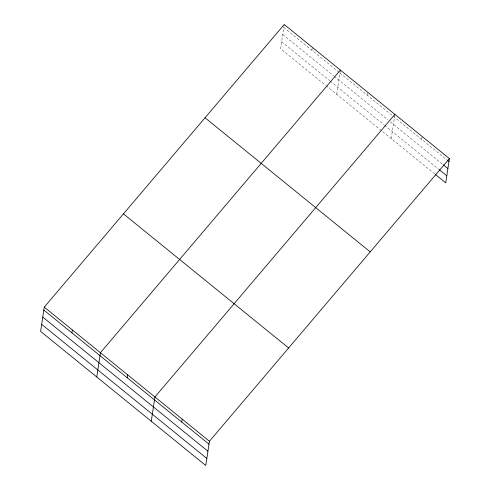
<?xml version="1.0" encoding="UTF-8"?>
<svg xmlns="http://www.w3.org/2000/svg" width="490" height="490" viewBox="0 0 490 490"><rect width="100%" height="100%" fill="white"/><g stroke="black" fill="none" stroke-linecap="round" stroke-linejoin="round"><path stroke-width="0.37" stroke-dasharray="2.45 1.84" d="M284.12 25.229L280.562 48.749L325.605 85.327M311.867 50.225L312.308 47.297M336.716 94.35L340.385 70.101M367.194 95.152L367.641 92.23M391.222 138.609L394.781 115.089M421.7 139.411L422.141 136.483M283.784 27.428L338.774 72.073M339.944 73.028L447.174 160.095M282.724 34.465L333.616 75.791M334.198 76.262L388.049 119.989M390.42 121.912L442.556 164.248M281.628 41.711L329.592 80.66M330.18 81.138L383.995 124.834M384.589 125.318L438.501 169.093M326.187 85.799L435.065 174.207"/><path stroke-width="0.73" d="M44.272 307.138L40.603 331.387L205.769 465.5L209.438 441.251L449.397 158.613L284.231 24.5L44.272 307.138L209.438 441.251M71.908 332.863L72.349 329.935M96.763 376.988L100.426 352.733L340.385 70.101M127.241 377.79L127.682 374.862M151.263 421.241L154.932 396.992L394.891 114.354M181.741 422.049L182.188 419.122M449.397 158.613L445.729 182.862L435.659 174.685M447.768 160.579L448.956 161.541M443.15 164.732L447.891 168.578M439.089 169.577L446.794 175.83M205.041 117.772L370.213 251.885M123.456 213.867L288.622 347.98M43.831 310.06L208.997 444.179M42.765 317.097L207.932 451.21M41.668 324.349L206.835 458.462"/></g></svg>
